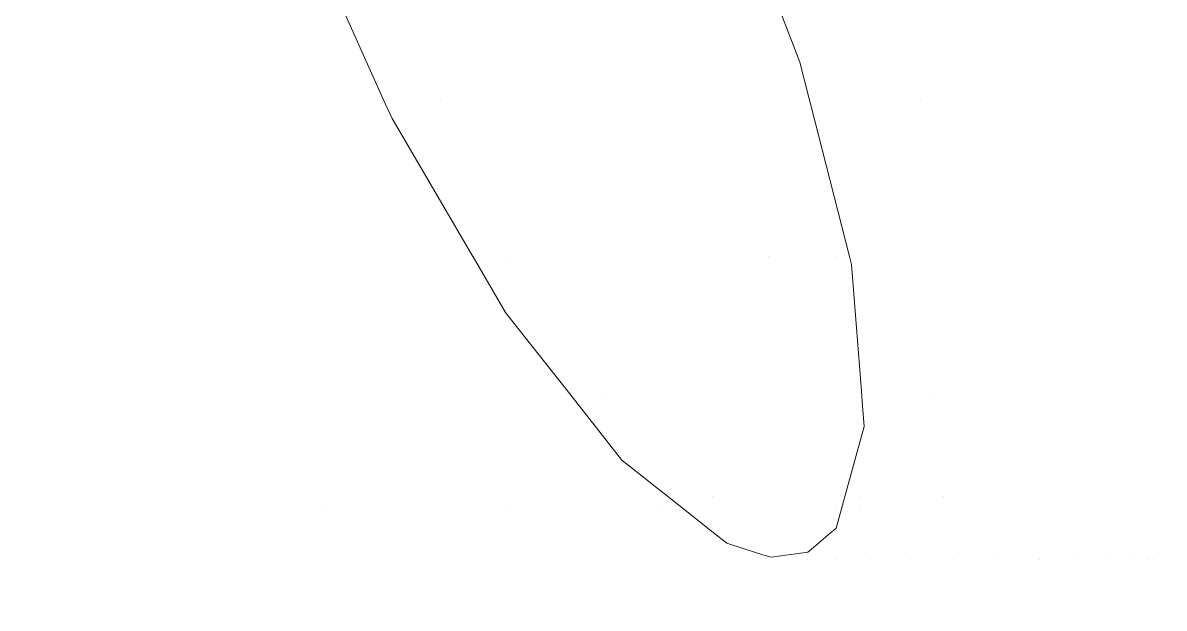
# Model space of a CAD drawing. Header units: millimetres. Extents: x 5.8 to 24, y 1.5 to 15.8.
# Drawn here: x 15.03 to 20.75, y 7.11 to 10.04 of the extents above; entities that cross this region are included whole.
import ezdxf

# ---------------------------------------------------------------- set-up
doc = ezdxf.new("R2010")
doc.units = ezdxf.units.MM
doc.header["$LTSCALE"] = 50
doc.layers.add('None', color=7, linetype='Continuous', lineweight=5)

msp = doc.modelspace()

# ---------------------------------------------------------------- linework, layer by layer
at = {"layer": 'None', "color": 7, "linetype": 'Continuous', "lineweight": 5, "transparency": 33554687}
for points, invisible_edges in [([(17.1223, 9.656, 8.2852), (16.9066, 10.5543, 8.5138), (16.6436, 10.0913, 7.9647)], 11), ([(17.1223, 9.656, 8.2852), (17.8354, 9.656, 8.8161), (17.6783, 10.5543, 9.0883), (16.9066, 10.5543, 8.5138)], 15), ([(17.8354, 9.656, 8.8161), (18.6518, 9.656, 9.1683), (18.5616, 10.5543, 9.4694), (17.6783, 10.5543, 9.0883)], 15), ([(18.6518, 9.656, 9.1683), (19.5274, 9.656, 9.3226), (19.5091, 10.5543, 9.6364), (18.5616, 10.5543, 9.4694)], 15), ([(18.9234, 9.845, 1.6738), (18.828, 10.092, 1.6293), (19.5091, 10.5543, 1.3636)], 10), ([(19.5091, 10.5543, 1.3636), (19.5274, 9.656, 1.6774), (18.9234, 9.845, 1.6738)], 11), ([(20.4149, 9.656, 1.7291), (19.5274, 9.656, 1.6774), (19.5091, 10.5543, 1.3636), (20.4695, 10.5543, 1.4195)], 15), ([(19.5274, 9.656, 9.3226), (20.4149, 9.656, 9.2709), (20.4695, 10.5543, 9.5805), (19.5091, 10.5543, 9.6364)], 15), ([(21.2666, 9.656, 1.984), (20.4149, 9.656, 1.7291), (20.4695, 10.5543, 1.4195), (21.3911, 10.5543, 1.6954)], 15), ([(20.4149, 9.656, 9.2709), (21.2666, 9.656, 9.016), (21.3911, 10.5543, 9.3046), (20.4695, 10.5543, 9.5805)], 15), ([(15.4959, 8.8728, -3.0166), (14.3393, 8.8728, -3.4646), (14.2767, 10.0972, -3.2445), (15.3939, 10.0972, -2.8117)], 15), ([(14.3393, 8.8728, 9.4646), (15.4959, 8.8728, 9.0166), (15.3939, 10.0972, 8.8117), (14.2767, 10.0972, 9.2445)], 15), ([(16.5504, 8.8728, -2.3636), (15.4959, 8.8728, -3.0166), (15.3939, 10.0972, -2.8117), (16.4125, 10.0972, -2.181)], 15), ([(15.4959, 8.8728, 9.0166), (16.5504, 8.8728, 8.3636), (16.4125, 10.0972, 8.181), (15.3939, 10.0972, 8.8117)], 15), ([(16.4125, 10.0972, 8.181), (16.5504, 8.8728, 8.3636), (16.837, 9.6599, 7.9647)], 11), ([(16.837, 9.6599, 7.9647), (16.6436, 10.0913, 7.9647), (16.4125, 10.0972, 8.181)], 10), ([(17.467, 8.8728, -1.528), (16.5504, 8.8728, -2.3636), (16.4125, 10.0972, -2.181), (17.2979, 10.0972, -1.3738)], 15), ([(16.6436, 10.0913, 7.9647), (16.837, 9.6599, 7.9647), (17.1223, 9.656, 8.2852)], 10), ([(18.2145, 8.8728, -0.5383), (17.467, 8.8728, -1.528), (17.2979, 10.0972, -1.3738), (18.0199, 10.0972, -0.4178)], 15), ([(18.7673, 8.8728, 0.572), (18.2145, 8.8728, -0.5383), (18.0199, 10.0972, -0.4178), (18.5539, 10.0972, 0.6547)], 15), ([(18.5539, 10.0972, 0.6547), (18.828, 10.092, 1.6293), (18.9234, 9.845, 1.6738)], 9), ([(18.9234, 9.845, 1.6738), (18.7673, 8.8728, 0.572), (18.5539, 10.0972, 0.6547)], 11), ([(18.7673, 8.8728, 0.572), (18.9234, 9.845, 1.6738), (18.9685, 9.6681, 1.7728)], 9), ([(19.5274, 9.656, 1.6774), (18.9685, 9.6681, 1.7728), (18.9234, 9.845, 1.6738)], 9), ([(16.5504, 8.8728, 8.3636), (16.881, 9.5618, 7.9647), (16.837, 9.6599, 7.9647)], 9), ([(17.1223, 9.656, 8.2852), (16.837, 9.6599, 7.9647), (16.881, 9.5618, 7.9647)], 9), ([(18.7673, 8.8728, 0.572), (18.9685, 9.6681, 1.7728), (18.9769, 9.6353, 1.7912)], 9), ([(18.9769, 9.6353, 1.7912), (18.9685, 9.6681, 1.7728), (19.5274, 9.656, 1.6774)], 10), ([(17.4698, 8.8502, 7.9169), (17.1223, 9.656, 8.2852), (16.881, 9.5618, 7.9647)], 11), ([(17.4698, 8.8502, 7.9169), (18.0886, 8.8502, 8.3776), (17.8354, 9.656, 8.8161), (17.1223, 9.656, 8.2852)], 15), ([(18.0886, 8.8502, 8.3776), (18.797, 8.8502, 8.6832), (18.6518, 9.656, 9.1683), (17.8354, 9.656, 8.8161)], 15), ([(18.797, 8.8502, 8.6832), (19.5568, 8.8502, 8.8172), (19.5274, 9.656, 9.3226), (18.6518, 9.656, 9.1683)], 15), ([(18.9769, 9.6353, 1.7912), (19.1068, 8.8728, 1.765), (18.7673, 8.8728, 0.572)], 11), ([(19.1715, 8.8724, 2.2184), (18.9769, 9.6353, 1.7912), (19.5274, 9.656, 1.6774)], 10), ([(19.1715, 8.8724, 2.2184), (19.1068, 8.8728, 1.765), (18.9769, 9.6353, 1.7912)], 3), ([(19.5274, 9.656, 1.6774), (19.5568, 8.8502, 2.1828), (19.1715, 8.8724, 2.2184)], 11), ([(20.327, 8.8502, 2.2277), (19.5568, 8.8502, 2.1828), (19.5274, 9.656, 1.6774), (20.4149, 9.656, 1.7291)], 15), ([(19.5568, 8.8502, 8.8172), (20.327, 8.8502, 8.7723), (20.4149, 9.656, 9.2709), (19.5274, 9.656, 9.3226)], 15), ([(21.0661, 8.8502, 2.449), (20.327, 8.8502, 2.2277), (20.4149, 9.656, 1.7291), (21.2666, 9.656, 1.984)], 15), ([(20.327, 8.8502, 8.7723), (21.0661, 8.8502, 8.551), (21.2666, 9.656, 9.016), (20.4149, 9.656, 9.2709)], 15), ([(16.5504, 8.8728, 8.3636), (17.2857, 8.8715, 7.6885), (16.881, 9.5618, 7.9647)], 9), ([(16.881, 9.5618, 7.9647), (17.2857, 8.8715, 7.6885), (17.4698, 8.8502, 7.9169)], 10), ([(15.4959, 7.6272, -3.0166), (14.3393, 7.6272, -3.4646), (14.3393, 8.8728, -3.4646), (15.4959, 8.8728, -3.0166)], 15), ([(14.3393, 7.6272, 9.4646), (15.4959, 7.6272, 9.0166), (15.4959, 8.8728, 9.0166), (14.3393, 8.8728, 9.4646)], 15), ([(16.5504, 7.6272, -2.3636), (15.4959, 7.6272, -3.0166), (15.4959, 8.8728, -3.0166), (16.5504, 8.8728, -2.3636)], 15), ([(15.4959, 7.6272, 9.0166), (16.5504, 7.6272, 8.3636), (16.5504, 8.8728, 8.3636), (15.4959, 8.8728, 9.0166)], 15), ([(17.2857, 8.8715, 7.6885), (16.5504, 8.8728, 8.3636), (16.5504, 7.6272, 8.3636)], 11), ([(17.467, 7.6272, -1.528), (16.5504, 7.6272, -2.3636), (16.5504, 8.8728, -2.3636), (17.467, 8.8728, -1.528)], 15), ([(16.5504, 7.6272, 8.3636), (17.2867, 8.8697, 7.6878), (17.2857, 8.8715, 7.6885)], 9), ([(16.5504, 7.6272, 8.3636), (17.45, 8.5912, 7.5764), (17.2867, 8.8697, 7.6878)], 9), ([(17.2857, 8.8715, 7.6885), (17.2867, 8.8697, 7.6878), (17.4698, 8.8502, 7.9169)], 10), ([(17.4698, 8.8502, 7.9169), (17.2867, 8.8697, 7.6878), (17.45, 8.5912, 7.5764)], 9), ([(18.2145, 7.6272, -0.5383), (17.467, 7.6272, -1.528), (17.467, 8.8728, -1.528), (18.2145, 8.8728, -0.5383)], 15), ([(18.7673, 7.6272, 0.572), (18.2145, 7.6272, -0.5383), (18.2145, 8.8728, -0.5383), (18.7673, 8.8728, 0.572)], 15), ([(19.1068, 7.6272, 1.765), (18.7673, 7.6272, 0.572), (18.7673, 8.8728, 0.572), (19.1068, 8.8728, 1.765)], 15), ([(19.1068, 8.8728, 1.765), (19.1715, 8.8724, 2.2184), (19.182, 8.8314, 2.2414)], 9), ([(19.182, 8.8314, 2.2414), (19.1068, 7.6272, 1.765), (19.1068, 8.8728, 1.765)], 11), ([(19.5568, 8.8502, 2.1828), (19.182, 8.8314, 2.2414), (19.1715, 8.8724, 2.2184)], 9), ([(17.4698, 8.8502, 7.9169), (17.45, 8.5912, 7.5764), (17.4793, 8.554, 7.5396)], 9), ([(17.4793, 8.554, 7.5396), (17.9316, 8.1772, 7.4274), (17.4698, 8.8502, 7.9169)], 11), ([(17.9316, 8.1772, 7.4274), (18.4251, 8.1772, 7.7948), (18.0886, 8.8502, 8.3776), (17.4698, 8.8502, 7.9169)], 15), ([(18.4251, 8.1772, 7.7948), (18.99, 8.1772, 8.0385), (18.797, 8.8502, 8.6832), (18.0886, 8.8502, 8.3776)], 15), ([(18.99, 8.1772, 8.0385), (19.5959, 8.1772, 8.1453), (19.5568, 8.8502, 8.8172), (18.797, 8.8502, 8.6832)], 15), ([(19.1068, 7.6272, 1.765), (19.182, 8.8314, 2.2414), (19.2314, 8.1978, 2.9217)], 9), ([(19.182, 8.8314, 2.2414), (19.5568, 8.8502, 2.1828), (19.5959, 8.1772, 2.8547)], 11), ([(19.5959, 8.1772, 2.8547), (19.2314, 8.1978, 2.9217), (19.182, 8.8314, 2.2414)], 9), ([(20.2101, 8.1772, 2.8904), (19.5959, 8.1772, 2.8547), (19.5568, 8.8502, 2.1828), (20.327, 8.8502, 2.2277)], 15), ([(19.5959, 8.1772, 8.1453), (20.2101, 8.1772, 8.1096), (20.327, 8.8502, 8.7723), (19.5568, 8.8502, 8.8172)], 15), ([(20.7995, 8.1772, 3.0669), (20.2101, 8.1772, 2.8904), (20.327, 8.8502, 2.2277), (21.0661, 8.8502, 2.449)], 15), ([(20.2101, 8.1772, 8.1096), (20.7995, 8.1772, 7.9331), (21.0661, 8.8502, 8.551), (20.327, 8.8502, 8.7723)], 15), ([(17.4793, 8.554, 7.5396), (17.45, 8.5912, 7.5764), (16.5504, 7.6272, 8.3636)], 10), ([(16.5504, 7.6272, 8.3636), (17.467, 7.6272, 7.528), (17.4793, 8.554, 7.5396)], 11), ([(17.7523, 8.2083, 7.1977), (17.4793, 8.554, 7.5396), (17.467, 7.6272, 7.528)], 10), ([(17.4793, 8.554, 7.5396), (17.7523, 8.2083, 7.1977), (17.9316, 8.1772, 7.4274)], 10), ([(17.467, 7.6272, 7.528), (18.0325, 7.8532, 6.8467), (17.7523, 8.2083, 7.1977)], 9), ([(17.9316, 8.1772, 7.4274), (17.7523, 8.2083, 7.1977), (18.0325, 7.8532, 6.8467)], 9), ([(18.0325, 7.8532, 6.8467), (18.4846, 7.6709, 6.8413), (17.9316, 8.1772, 7.4274)], 11), ([(18.4846, 7.6709, 6.8413), (18.828, 7.6709, 7.097), (18.4251, 8.1772, 7.7948), (17.9316, 8.1772, 7.4274)], 15), ([(18.828, 7.6709, 7.097), (19.2211, 7.6709, 7.2665), (18.99, 8.1772, 8.0385), (18.4251, 8.1772, 7.7948)], 15), ([(19.2211, 7.6709, 7.2665), (19.6428, 7.6709, 7.3409), (19.5959, 8.1772, 8.1453), (18.99, 8.1772, 8.0385)], 15), ([(19.1068, 7.6272, 1.765), (19.2314, 8.1978, 2.9217), (19.2372, 8.1242, 3.0007)], 9), ([(19.2372, 8.1242, 3.0007), (19.2314, 8.1978, 2.9217), (19.5959, 8.1772, 2.8547)], 10), ([(19.5959, 8.1772, 2.8547), (19.2452, 8.0214, 3.1111), (19.2372, 8.1242, 3.0007)], 9), ([(19.2452, 8.0214, 3.1111), (19.5959, 8.1772, 2.8547), (19.6428, 7.6709, 3.6591)], 11), ([(20.0702, 7.6709, 3.684), (19.6428, 7.6709, 3.6591), (19.5959, 8.1772, 2.8547), (20.2101, 8.1772, 2.8904)], 15), ([(19.6428, 7.6709, 7.3409), (20.0702, 7.6709, 7.316), (20.2101, 8.1772, 8.1096), (19.5959, 8.1772, 8.1453)], 15), ([(20.4804, 7.6709, 3.8068), (20.0702, 7.6709, 3.684), (20.2101, 8.1772, 2.8904), (20.7995, 8.1772, 3.0669)], 15), ([(20.0702, 7.6709, 7.316), (20.4804, 7.6709, 7.1932), (20.7995, 8.1772, 7.9331), (20.2101, 8.1772, 8.1096)], 15), ([(20.8512, 7.6709, 4.0209), (20.4804, 7.6709, 3.8068), (20.7995, 8.1772, 3.0669), (21.3324, 8.1772, 3.3745)], 15), ([(20.4804, 7.6709, 7.1932), (20.8512, 7.6709, 6.9791), (21.3324, 8.1772, 7.6255), (20.7995, 8.1772, 7.9331)], 15), ([(19.2372, 8.1242, 3.0007), (19.2212, 7.6272, 3), (19.1068, 7.6272, 1.765)], 11), ([(19.2212, 7.6272, 3), (19.2372, 8.1242, 3.0007), (19.2452, 8.0214, 3.1111)], 9), ([(19.2212, 7.6272, 3), (19.2452, 8.0214, 3.1111), (19.197, 7.8461, 3.4786)], 9), ([(19.6428, 7.6709, 3.6591), (19.197, 7.8461, 3.4786), (19.2452, 8.0214, 3.1111)], 9), ([(18.1565, 7.755, 6.6147), (18.0325, 7.8532, 6.8467), (17.467, 7.6272, 7.528)], 10), ([(18.4846, 7.6709, 6.8413), (18.0325, 7.8532, 6.8467), (18.1565, 7.755, 6.6147)], 9), ([(19.197, 7.8461, 3.4786), (19.1555, 7.6949, 3.7956), (19.2212, 7.6272, 3)], 10), ([(19.197, 7.8461, 3.4786), (19.2211, 7.6709, 3.7335), (19.1555, 7.6949, 3.7956)], 3), ([(19.6428, 7.6709, 3.6591), (19.2211, 7.6709, 3.7335), (19.197, 7.8461, 3.4786)], 11), ([(17.467, 7.6272, 7.528), (18.2145, 7.6272, 6.5383), (18.1565, 7.755, 6.6147)], 11), ([(18.2145, 7.6272, 6.5383), (18.201, 7.7197, 6.5315), (18.1565, 7.755, 6.6147)], 9), ([(18.2663, 7.6927, 6.5184), (18.1565, 7.755, 6.6147), (18.201, 7.7197, 6.5315)], 9), ([(18.1565, 7.755, 6.6147), (18.2663, 7.6927, 6.5184), (18.4846, 7.6709, 6.8413)], 11), ([(18.2378, 7.6905, 6.4626), (18.201, 7.7197, 6.5315), (18.2145, 7.6272, 6.5383)], 10), ([(18.201, 7.7197, 6.5315), (18.2378, 7.6905, 6.4626), (18.2663, 7.6927, 6.5184)], 10), ([(18.2145, 7.6272, 6.5383), (18.3178, 7.6272, 6.3131), (18.2378, 7.6905, 6.4626)], 9), ([(18.2663, 7.6927, 6.5184), (18.2378, 7.6905, 6.4626), (18.3178, 7.6272, 6.3131)], 9), ([(19.101, 7.3566, 6.1879), (18.4846, 7.6709, 6.8413), (18.2663, 7.6927, 6.5184)], 11), ([(18.3178, 7.6272, 6.3131), (18.9599, 7.3566, 6.0197), (18.2663, 7.6927, 6.5184)], 11), ([(18.2663, 7.6927, 6.5184), (18.9599, 7.3566, 6.0197), (19.101, 7.3566, 6.1879)], 11), ([(19.101, 7.3566, 6.1879), (19.2771, 7.3566, 6.319), (18.828, 7.6709, 7.097), (18.4846, 7.6709, 6.8413)], 15), ([(19.2771, 7.3566, 6.319), (19.4788, 7.3566, 6.406), (19.2211, 7.6709, 7.2665), (18.828, 7.6709, 7.097)], 15), ([(19.1555, 7.6949, 3.7956), (19.1369, 7.6271, 3.9379), (19.2212, 7.6272, 3)], 10), ([(19.1369, 7.6271, 3.9379), (19.1555, 7.6949, 3.7956), (19.2211, 7.6709, 3.7335)], 10), ([(19.2211, 7.6709, 3.7335), (19.4788, 7.3566, 4.594), (19.1369, 7.6271, 3.9379)], 11), ([(19.695, 7.3566, 4.5559), (19.4788, 7.3566, 4.594), (19.2211, 7.6709, 3.7335), (19.6428, 7.6709, 3.6591)], 15), ([(19.4788, 7.3566, 6.406), (19.695, 7.3566, 6.4441), (19.6428, 7.6709, 7.3409), (19.2211, 7.6709, 7.2665)], 15), ([(19.9142, 7.3566, 4.5687), (19.695, 7.3566, 4.5559), (19.6428, 7.6709, 3.6591), (20.0702, 7.6709, 3.684)], 15), ([(19.695, 7.3566, 6.4441), (19.9142, 7.3566, 6.4313), (20.0702, 7.6709, 7.316), (19.6428, 7.6709, 7.3409)], 15), ([(20.1246, 7.3566, 4.6316), (19.9142, 7.3566, 4.5687), (20.0702, 7.6709, 3.684), (20.4804, 7.6709, 3.8068)], 15), ([(19.9142, 7.3566, 6.4313), (20.1246, 7.3566, 6.3684), (20.4804, 7.6709, 7.1932), (20.0702, 7.6709, 7.316)], 15), ([(20.3147, 7.3566, 4.7414), (20.1246, 7.3566, 4.6316), (20.4804, 7.6709, 3.8068), (20.8512, 7.6709, 4.0209)], 15), ([(20.1246, 7.3566, 6.3684), (20.3147, 7.3566, 6.2586), (20.8512, 7.6709, 6.9791), (20.4804, 7.6709, 7.1932)], 15), ([(20.4745, 7.3566, 4.8921), (20.3147, 7.3566, 4.7414), (20.8512, 7.6709, 4.0209), (21.1626, 7.6709, 4.3147)], 15), ([(20.3147, 7.3566, 6.2586), (20.4745, 7.3566, 6.1079), (21.1626, 7.6709, 6.6853), (20.8512, 7.6709, 6.9791)], 15), ([(20.5951, 7.3566, 5.0756), (20.4745, 7.3566, 4.8921), (21.1626, 7.6709, 4.3147), (21.3979, 7.6709, 4.6724)], 15), ([(20.4745, 7.3566, 6.1079), (20.5951, 7.3566, 5.9244), (21.3979, 7.6709, 6.3276), (21.1626, 7.6709, 6.6853)], 15), ([(20.6702, 7.3566, 5.2819), (20.5951, 7.3566, 5.0756), (21.3979, 7.6709, 4.6724), (21.5443, 7.6709, 5.0747)], 15), ([(20.5951, 7.3566, 5.9244), (20.6702, 7.3566, 5.7181), (21.5443, 7.6709, 5.9253), (21.3979, 7.6709, 6.3276)], 15), ([(20.6957, 7.3566, 5.5), (20.6702, 7.3566, 5.2819), (21.5443, 7.6709, 5.0747), (21.594, 7.6709, 5.5)], 15), ([(20.6702, 7.3566, 5.7181), (20.6957, 7.3566, 5.5), (21.594, 7.6709, 5.5), (21.5443, 7.6709, 5.9253)], 15), ([(15.3939, 6.4028, -2.8117), (14.2767, 6.4028, -3.2445), (14.3393, 7.6272, -3.4646), (15.4959, 7.6272, -3.0166)], 15), ([(14.2767, 6.4028, 9.2445), (15.3939, 6.4028, 8.8117), (15.4959, 7.6272, 9.0166), (14.3393, 7.6272, 9.4646)], 15), ([(16.4125, 6.4028, -2.181), (15.3939, 6.4028, -2.8117), (15.4959, 7.6272, -3.0166), (16.5504, 7.6272, -2.3636)], 15), ([(15.3939, 6.4028, 8.8117), (16.4125, 6.4028, 8.181), (16.5504, 7.6272, 8.3636), (15.4959, 7.6272, 9.0166)], 15), ([(17.2979, 6.4028, -1.3738), (16.4125, 6.4028, -2.181), (16.5504, 7.6272, -2.3636), (17.467, 7.6272, -1.528)], 15), ([(16.4125, 6.4028, 8.181), (17.2979, 6.4028, 7.3738), (17.467, 7.6272, 7.528), (16.5504, 7.6272, 8.3636)], 15), ([(18.0199, 6.4028, -0.4178), (17.2979, 6.4028, -1.3738), (17.467, 7.6272, -1.528), (18.2145, 7.6272, -0.5383)], 15), ([(17.2979, 6.4028, 7.3738), (18.0199, 6.4028, 6.4178), (18.2145, 7.6272, 6.5383), (17.467, 7.6272, 7.528)], 15), ([(18.0199, 6.4028, 6.4178), (18.4891, 7.4915, 5.9928), (18.3178, 7.6272, 6.3131)], 9), ([(18.3178, 7.6272, 6.3131), (18.2145, 7.6272, 6.5383), (18.0199, 6.4028, 6.4178)], 11), ([(18.5539, 6.4028, 0.6547), (18.0199, 6.4028, -0.4178), (18.2145, 7.6272, -0.5383), (18.7673, 7.6272, 0.572)], 15), ([(18.9599, 7.3566, 6.0197), (18.3178, 7.6272, 6.3131), (18.4891, 7.4915, 5.9928)], 9), ([(18.8818, 6.4028, 1.807), (18.5539, 6.4028, 0.6547), (18.7673, 7.6272, 0.572), (19.1068, 7.6272, 1.765)], 15), ([(18.9923, 6.4028, 3), (18.8818, 6.4028, 1.807), (19.1068, 7.6272, 1.765), (19.2212, 7.6272, 3)], 15), ([(18.9923, 6.4028, 3), (19.2212, 7.6272, 3), (19.1369, 7.6271, 3.9379)], 11), ([(18.9923, 6.4028, 3), (19.1369, 7.6271, 3.9379), (19.1054, 7.5127, 4.1779)], 9), ([(19.4788, 7.3566, 4.594), (19.1054, 7.5127, 4.1779), (19.1369, 7.6271, 3.9379)], 9), ([(18.0199, 6.4028, 6.4178), (18.5582, 7.4368, 5.8635), (18.4891, 7.4915, 5.9928)], 9), ([(18.8613, 7.3566, 5.8235), (18.4891, 7.4915, 5.9928), (18.5582, 7.4368, 5.8635)], 9), ([(18.4891, 7.4915, 5.9928), (18.8613, 7.3566, 5.8235), (18.9599, 7.3566, 6.0197)], 11), ([(19.1054, 7.5127, 4.1779), (18.8818, 6.4028, 4.193), (18.9923, 6.4028, 3)], 11), ([(19.1054, 7.5127, 4.1779), (19.0919, 7.5011, 4.2321), (18.8818, 6.4028, 4.193)], 10), ([(18.8818, 6.4028, 4.193), (19.0919, 7.5011, 4.2321), (19.0756, 7.4873, 4.2971)], 9), ([(18.8818, 6.4028, 4.193), (19.0756, 7.4873, 4.2971), (18.982, 7.4076, 4.6722)], 9), ([(18.982, 7.4076, 4.6722), (19.0756, 7.4873, 4.2971), (19.2771, 7.3566, 4.681)], 10), ([(19.0756, 7.4873, 4.2971), (19.0919, 7.5011, 4.2321), (19.4788, 7.3566, 4.594)], 10), ([(19.4788, 7.3566, 4.594), (19.2771, 7.3566, 4.681), (19.0756, 7.4873, 4.2971)], 11), ([(19.0919, 7.5011, 4.2321), (19.1054, 7.5127, 4.1779), (19.4788, 7.3566, 4.594)], 10), ([(18.5582, 7.4368, 5.8635), (18.0199, 6.4028, 6.4178), (18.5539, 6.4028, 5.3453)], 11), ([(18.5539, 6.4028, 5.3453), (18.6445, 7.4094, 5.6489), (18.5582, 7.4368, 5.8635)], 9), ([(18.8613, 7.3566, 5.8235), (18.5582, 7.4368, 5.8635), (18.6445, 7.4094, 5.6489)], 9), ([(18.5539, 6.4028, 5.3453), (18.7379, 7.3797, 5.4165), (18.6445, 7.4094, 5.6489)], 9), ([(18.5539, 6.4028, 5.3453), (18.9035, 7.3837, 4.9309), (18.8281, 7.3733, 5.1632)], 9), ([(18.9035, 7.3837, 4.9309), (18.5539, 6.4028, 5.3453), (18.8818, 6.4028, 4.193)], 11), ([(18.7491, 7.3762, 5.3887), (18.7379, 7.3797, 5.4165), (18.5539, 6.4028, 5.3453)], 10), ([(18.5539, 6.4028, 5.3453), (18.7794, 7.3665, 5.3131), (18.7491, 7.3762, 5.3887)], 9), ([(18.8281, 7.3733, 5.1632), (18.7794, 7.3665, 5.3131), (18.5539, 6.4028, 5.3453)], 10), ([(18.8107, 7.3566, 5.3902), (18.8107, 7.3566, 5.6098), (18.6445, 7.4094, 5.6489), (18.7379, 7.3797, 5.4165)], 11), ([(18.6445, 7.4094, 5.6489), (18.8107, 7.3566, 5.6098), (18.8613, 7.3566, 5.8235)], 11), ([(18.7379, 7.3797, 5.4165), (18.7491, 7.3762, 5.3887), (18.8107, 7.3566, 5.3902)], 10), ([(18.8107, 7.3566, 5.3902), (18.7491, 7.3762, 5.3887), (18.7794, 7.3665, 5.3131)], 9), ([(18.7794, 7.3665, 5.3131), (18.8281, 7.3733, 5.1632), (18.8613, 7.3566, 5.1765)], 10), ([(18.8281, 7.3733, 5.1632), (18.9035, 7.3837, 4.9309), (18.9599, 7.3566, 4.9803)], 10), ([(18.9599, 7.3566, 4.9803), (18.8613, 7.3566, 5.1765), (18.8281, 7.3733, 5.1632)], 11), ([(18.982, 7.4076, 4.6722), (18.9637, 7.3921, 4.7455), (18.8818, 6.4028, 4.193)], 10), ([(18.8818, 6.4028, 4.193), (18.9637, 7.3921, 4.7455), (18.9035, 7.3837, 4.9309)], 9), ([(18.9035, 7.3837, 4.9309), (18.9637, 7.3921, 4.7455), (19.101, 7.3566, 4.8121)], 10), ([(19.101, 7.3566, 4.8121), (18.9599, 7.3566, 4.9803), (18.9035, 7.3837, 4.9309)], 11), ([(18.9637, 7.3921, 4.7455), (18.982, 7.4076, 4.6722), (19.101, 7.3566, 4.8121)], 10), ([(19.2771, 7.3566, 4.681), (19.101, 7.3566, 4.8121), (18.982, 7.4076, 4.6722)], 11), ([(18.8613, 7.3566, 5.1765), (18.8107, 7.3566, 5.3902), (18.7794, 7.3665, 5.3131)], 11), ([(19.75, 7.25, 5.5), (18.8107, 7.3566, 5.3902), (18.8613, 7.3566, 5.1765)], 11), ([(19.75, 7.25, 5.5), (18.8107, 7.3566, 5.6098), (18.8107, 7.3566, 5.3902)], 11), ([(19.75, 7.25, 5.5), (18.8613, 7.3566, 5.8235), (18.8107, 7.3566, 5.6098)], 11), ([(19.75, 7.25, 5.5), (18.8613, 7.3566, 5.1765), (18.9599, 7.3566, 4.9803)], 11), ([(19.75, 7.25, 5.5), (18.9599, 7.3566, 6.0197), (18.8613, 7.3566, 5.8235)], 11), ([(19.75, 7.25, 5.5), (18.9599, 7.3566, 4.9803), (19.101, 7.3566, 4.8121)], 11), ([(19.75, 7.25, 5.5), (19.101, 7.3566, 6.1879), (18.9599, 7.3566, 6.0197)], 11), ([(19.75, 7.25, 5.5), (19.101, 7.3566, 4.8121), (19.2771, 7.3566, 4.681)], 11), ([(19.75, 7.25, 5.5), (19.2771, 7.3566, 6.319), (19.101, 7.3566, 6.1879)], 11), ([(19.75, 7.25, 5.5), (19.2771, 7.3566, 4.681), (19.4788, 7.3566, 4.594)], 11), ([(19.75, 7.25, 5.5), (19.4788, 7.3566, 6.406), (19.2771, 7.3566, 6.319)], 11), ([(19.75, 7.25, 5.5), (19.4788, 7.3566, 4.594), (19.695, 7.3566, 4.5559)], 11), ([(19.75, 7.25, 5.5), (19.695, 7.3566, 6.4441), (19.4788, 7.3566, 6.406)], 11), ([(19.75, 7.25, 5.5), (19.695, 7.3566, 4.5559), (19.9142, 7.3566, 4.5687)], 11), ([(19.75, 7.25, 5.5), (19.9142, 7.3566, 6.4313), (19.695, 7.3566, 6.4441)], 11), ([(19.75, 7.25, 5.5), (20.6702, 7.3566, 5.2819), (20.6957, 7.3566, 5.5)], 11), ([(19.75, 7.25, 5.5), (20.5951, 7.3566, 5.0756), (20.6702, 7.3566, 5.2819)], 11), ([(19.75, 7.25, 5.5), (20.4745, 7.3566, 4.8921), (20.5951, 7.3566, 5.0756)], 11), ([(19.75, 7.25, 5.5), (20.3147, 7.3566, 4.7414), (20.4745, 7.3566, 4.8921)], 11), ([(19.75, 7.25, 5.5), (20.1246, 7.3566, 4.6316), (20.3147, 7.3566, 4.7414)], 11), ([(19.75, 7.25, 5.5), (19.9142, 7.3566, 4.5687), (20.1246, 7.3566, 4.6316)], 11), ([(19.75, 7.25, 5.5), (20.1246, 7.3566, 6.3684), (19.9142, 7.3566, 6.4313)], 11), ([(19.75, 7.25, 5.5), (20.3147, 7.3566, 6.2586), (20.1246, 7.3566, 6.3684)], 11), ([(19.75, 7.25, 5.5), (20.4745, 7.3566, 6.1079), (20.3147, 7.3566, 6.2586)], 11), ([(19.75, 7.25, 5.5), (20.5951, 7.3566, 5.9244), (20.4745, 7.3566, 6.1079)], 11), ([(19.75, 7.25, 5.5), (20.6702, 7.3566, 5.7181), (20.5951, 7.3566, 5.9244)], 11), ([(19.75, 7.25, 5.5), (20.6957, 7.3566, 5.5), (20.6702, 7.3566, 5.7181)], 11)]:
    msp.add_3dface(points, dxfattribs=dict(at, invisible_edges=invisible_edges))

doc.saveas('drawing.dxf')
